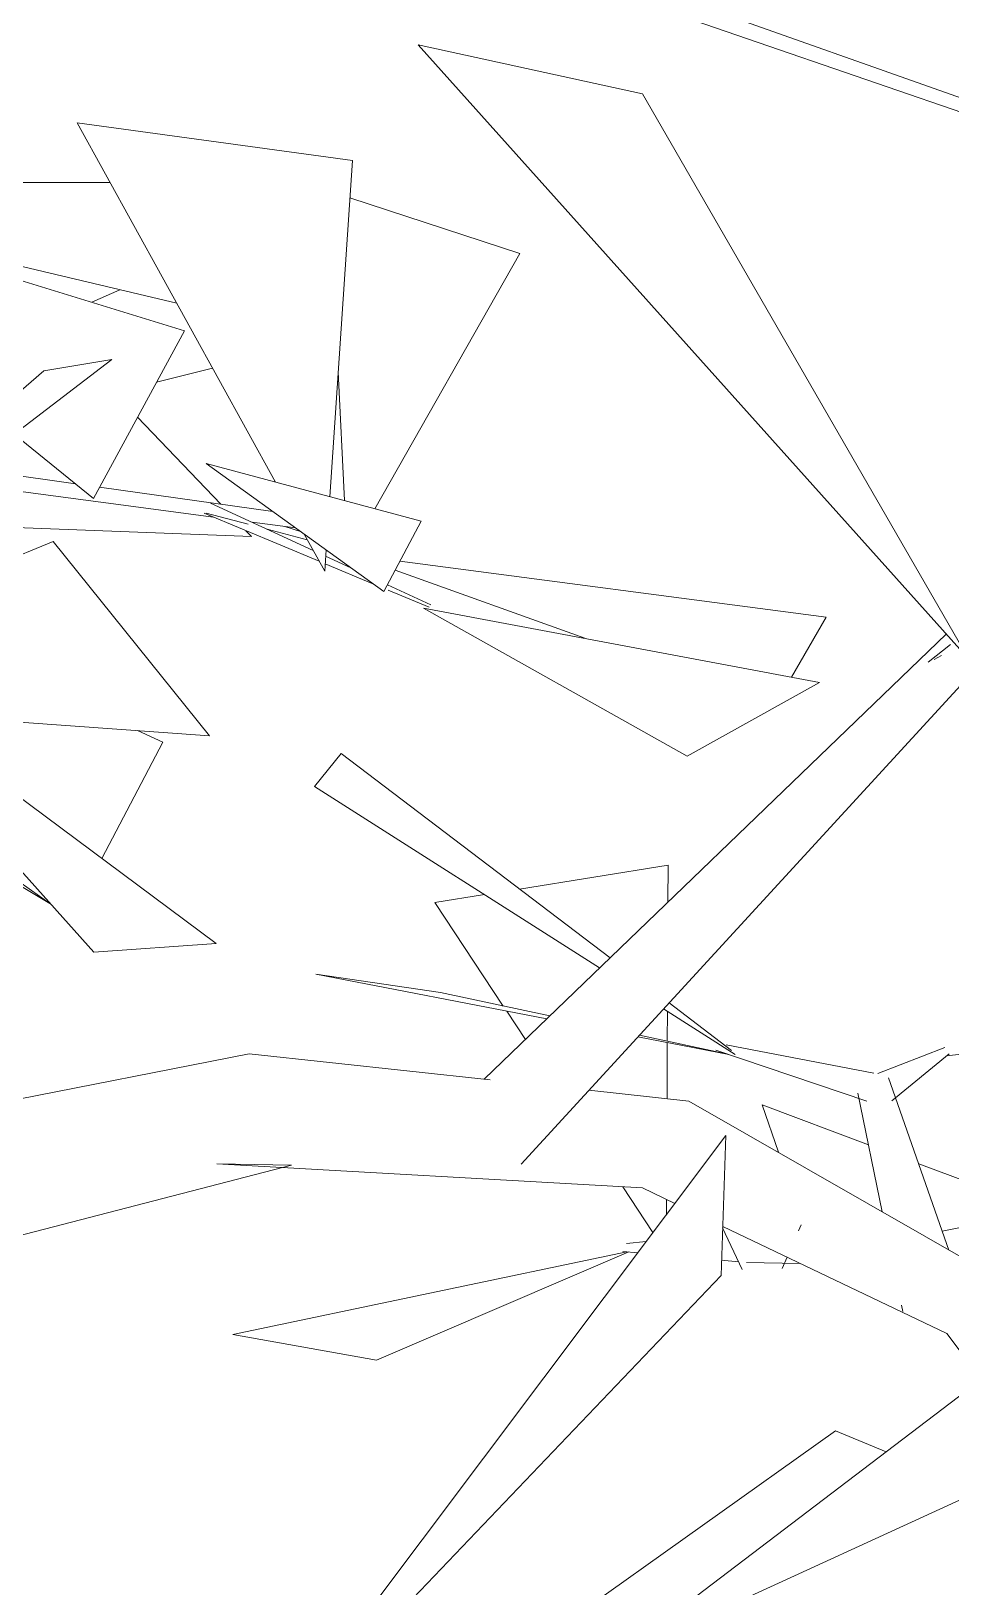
# Model space of a CAD drawing. Header units: millimetres. Extents: x 78096 to 288885, y -20632 to 149556.
# Drawn here: x 253291.1 to 253512.1, y 93329.2 to 93703.3 of the extents above; entities that cross this region are included whole.
import ezdxf

# ---------------------------------------------------------------- set-up
doc = ezdxf.new("R2010")
doc.units = ezdxf.units.MM
doc.layers.add('G-IMPT', color=8, linetype='Continuous', lineweight=9)
doc.layers.add('L-PLNT', color=71, linetype='Continuous', lineweight=9)

# ---------------------------------------------------------------- blocks, each defined once
blk = doc.blocks.new('ZZ-V - Tree Broadleaf 1 - 3dtree rotund SIMPLU-4826059-TOMH A-A')
at = {"layer": 'G-IMPT'}
for p, q in [((27899.29, 93658.44), (27651.96, 93746.15)), ((27873.46, 93664.7), (27649.62, 93741.91)), ((27741.57, 93688.26), (27687.67, 93700.05)), ((27817.86, 93554.75), (27687.67, 93700.05)), ((27741.57, 93688.26), (27818.58, 93554.81)), ((27671.87, 93672.19), (27605.71, 93681.31)), ((27653.36, 93594.88), (27605.71, 93681.31)), ((27671.87, 93672.19), (27666.4, 93591.38)), ((27613.65, 93666.91), (27513, 93667.08)), ((27712.05, 93649.87), (27671.26, 93663.25)), ((27629.64, 93637.9), (27542.63, 93658.52)), ((27712.05, 93649.87), (27677.28, 93588.47)), ((27575.82, 93648.35), (27631.51, 93631.29)), ((27615.96, 93641.15), (27609.23, 93638.12)), ((27609.64, 93590.97), (27631.51, 93631.29)), ((27572.41, 93592.49), (27614.03, 93624.4)), ((27597.67, 93621.66), (27614.03, 93624.4)), ((27597.67, 93621.66), (27567.99, 93595.94)), ((27638.24, 93622.31), (27624.81, 93618.93)), ((27668.43, 93621.41), (27669.97, 93590.43)), ((27620.23, 93610.49), (27640.21, 93589.55)), ((27609.64, 93590.97), (27590.6, 93606.43)), ((27579.72, 93598.09), (27605.32, 93594.48)), ((27636.68, 93599.36), (27688.34, 93585.5)), ((27636.68, 93599.36), (27679.38, 93568.58)), ((27575.5, 93594.86), (27638.45, 93586.48)), ((27611.1, 93593.66), (27652.74, 93587.78)), ((27662.42, 93578.46), (27637.79, 93589.84)), ((27663.85, 93575.85), (27636.24, 93587.39)), ((27646.78, 93584.77), (27636.74, 93587.4)), ((27568.74, 93584.8), (27647.58, 93581.83)), ((27646.27, 93583.2), (27647.58, 93581.83)), ((27647.76, 93585.24), (27658.19, 93583.85)), ((27660.99, 93581.04), (27651.36, 93583.57)), ((27659.37, 93583), (27655.65, 93584.18)), ((27665.19, 93573.44), (27660.27, 93582.35)), ((27688.34, 93585.5), (27679.38, 93568.58)), ((27599.94, 93580.62), (27520.97, 93548.1)), ((27599.94, 93580.62), (27637.51, 93533.91)), ((27665.53, 93578.56), (27665.19, 93573.44)), ((27676.77, 93570.46), (27665.32, 93575.24)), ((27671.48, 93574.27), (27665.43, 93577.07)), ((27785.7, 93562.41), (27683.24, 93575.86)), ((27727.7, 93557.32), (27682.11, 93573.73)), ((27690.69, 93565.39), (27680.25, 93570.22)), ((27690.31, 93564.8), (27680.48, 93568.91)), ((27784.09, 93546.7), (27688.96, 93564.6)), ((27688.96, 93564.6), (27752.28, 93528.96)), ((27785.7, 93562.41), (27777.37, 93547.97)), ((27814.6, 93558.39), (27703.55, 93451.33)), ((27815.59, 93555.81), (27810.24, 93551.55)), ((27813.44, 93553.2), (27811.65, 93552.23)), ((27821.57, 93549.91), (27712.38, 93430.89)), ((27784.09, 93546.7), (27752.28, 93528.96)), ((27637.51, 93533.91), (27591.82, 93537.19)), ((27620.25, 93535.15), (27626.33, 93532.36)), ((27611.64, 93504.4), (27626.33, 93532.36)), ((27639.14, 93483.93), (27581.27, 93527)), ((27662.77, 93521.7), (27669.16, 93529.66)), ((27733.76, 93480.45), (27669.16, 93529.66)), ((27609.72, 93481.85), (27575.13, 93520.55)), ((27662.77, 93521.7), (27731.26, 93478.05)), ((27567.44, 93512.47), (27599.18, 93493.53)), ((27570.38, 93513.89), (27599.18, 93493.53)), ((27711.99, 93497.03), (27747.72, 93502.78)), ((27747.68, 93493.88), (27747.72, 93502.78)), ((27691.7, 93493.77), (27703.59, 93495.68)), ((27691.7, 93493.77), (27708.11, 93468.9)), ((27609.72, 93481.85), (27639.14, 93483.93)), ((27663.06, 93476.58), (27718.54, 93465.78)), ((27663.06, 93476.58), (27692.99, 93472.14)), ((27719.29, 93466.51), (27692.99, 93472.14)), ((27708.94, 93467.65), (27713.43, 93460.85)), ((27746.65, 93468.24), (27763.86, 93457.27)), ((27747.53, 93460.46), (27747.57, 93467.66)), ((27762.99, 93458.18), (27747.94, 93469.65)), ((27888.2, 93465.3), (27814.67, 93456.93)), ((27740.48, 93461.52), (27762.28, 93457.27)), ((27762.09, 93457.34), (27740.82, 93461.9)), ((27747.47, 93446.61), (27747.53, 93460.14)), ((27761.65, 93459.58), (27797.12, 93452.79)), ((27814.19, 93458.91), (27798.13, 93452.64)), ((27541.28, 93436.63), (27647.03, 93457.39)), ((27647.03, 93457.39), (27705, 93451.17)), ((27759.19, 93458.32), (27795.49, 93446.05)), ((27815.28, 93457.43), (27801.5, 93446.12)), ((27800.72, 93451.64), (27815.18, 93410.21)), ((27728.65, 93448.63), (27752.73, 93446.05)), ((27793.29, 93447.92), (27799.17, 93419.4)), ((27752.73, 93446.05), (27827.69, 93403.03)), ((27795.85, 93435.53), (27770.32, 93445.14)), ((27770.32, 93445.14), (27774.21, 93433.72)), ((27761.59, 93437.75), (27659.89, 93302.32)), ((27761.59, 93437.75), (27760.44, 93404.06)), ((27575.24, 93409.42), (27657.21, 93430.64)), ((27657.21, 93430.64), (27639.31, 93430.93)), ((27639.31, 93430.93), (27741.56, 93425.15)), ((27838, 93419.65), (27807.94, 93430.97)), ((27736.81, 93425.42), (27744.07, 93414.41)), ((27741.56, 93425.15), (27749.34, 93421.43)), ((27747.35, 93418.77), (27747.36, 93422.37)), ((27838, 93419.65), (27813.61, 93414.72)), ((27765.51, 93405.56), (27760.83, 93415.52)), ((27760.85, 93415.91), (27814.69, 93390.12)), ((27779.06, 93414.84), (27779.69, 93416.3)), ((27737.75, 93411.8), (27742.45, 93412.26)), ((27643.1, 93389.89), (27737.77, 93409.81)), ((27677.67, 93383.76), (27738.32, 93409.76)), ((27736.87, 93409.89), (27740.43, 93409.57)), ((27760.57, 93407.75), (27764.66, 93407.38)), ((27779.41, 93407.02), (27766.53, 93407.2)), ((27775.15, 93405.76), (27776.33, 93408.5)), ((27663.52, 93302.54), (27760.44, 93404.06)), ((27803.78, 93396.97), (27804.09, 93395.46)), ((27677.67, 93383.76), (27643.1, 93389.89)), ((27814.69, 93390.12), (27823, 93379.1)), ((27823.21, 93379.25), (27734.83, 93312.08)), ((27787.92, 93366.71), (27689.79, 93296.92)), ((27787.92, 93366.71), (27800.09, 93361.68)), ((27722.47, 93306.41), (27842.19, 93361.32))]:
    blk.add_line(p, q, dxfattribs=at)

msp = doc.modelspace()

# ---------------------------------------------------------------- block references
at = {"layer": 'L-PLNT'}
msp.add_blockref('ZZ-V - Tree Broadleaf 1 - 3dtree rotund SIMPLU-4826059-TOMH A-A', (225696.455, 0), dxfattribs=at)

doc.saveas('drawing.dxf')
